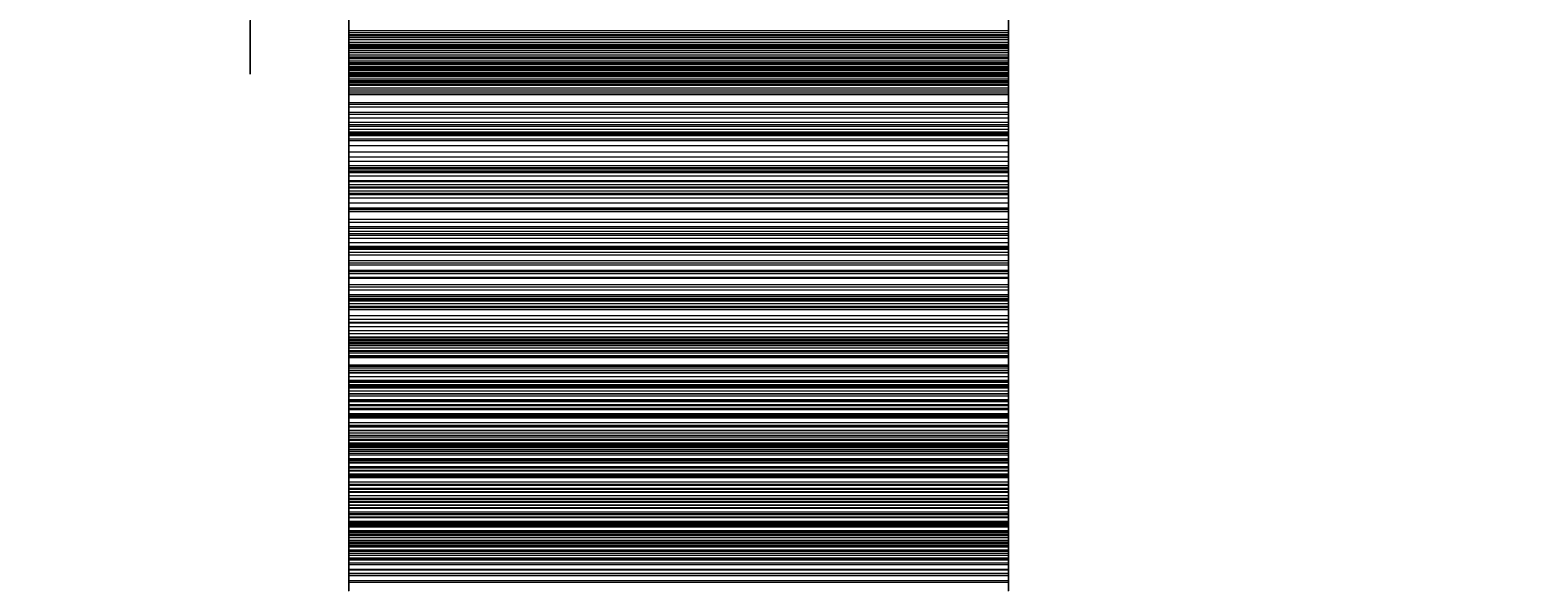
# Model space of a CAD drawing. Header units: millimetres. Extents: x -191664 to 191490, y -197311 to 10263.
# Drawn here: x 2423.3 to 2877.8, y -117809.7 to -117641.6 of the extents above; entities that cross this region are included whole.
import ezdxf

# ---------------------------------------------------------------- set-up
doc = ezdxf.new("R2010")
doc.units = ezdxf.units.MM
doc.layers.add('DET_briquetadora_frontal', color=7, linetype='Continuous', lineweight=0)
doc.layers.add('R15_COTAS_TRANSPORTE_P', color=1, linetype='Continuous', lineweight=0)
doc.dimstyles.new('PLANTA_20', dxfattribs={"dimtxt": 50, "dimasz": 30, "dimexe": 30, "dimexo": 16, "dimgap": 20, "dimtad": 1, "dimtih": 1, "dimtoh": 1, "dimdec": 1, "dimzin": 0, "dimdsep": 46, "dimcen": 0.09, "dimadec": 0, "dimazin": 0, "dimtfac": 1, "dimtdec": 4, "dimtofl": 0, "dimtmove": 0, "dimatfit": 3, "dimfxl": 1, "dimtolj": 1, "dimtzin": 0, "dimarcsym": 0})

# ---------------------------------------------------------------- blocks, each defined once
blk = doc.blocks.new('*D133')
at = {"layer": 'Defpoints', "color": 0, "transparency": 16777216}
for p in [(439.69, -194147.98), (217.89, -194406.09), (-500, -194490), (-500, -194490), (500, -194490)]:
    blk.add_point(p, dxfattribs=at)
at = {"layer": 'R15_COTAS_TRANSPORTE_P', "color": 0, "lineweight": -2, "transparency": 16777216}
blk.add_arc((-500, -194490), 722.77, 2.37834, 17.62166, dxfattribs=at)
at = {"layer": 'R15_COTAS_TRANSPORTE_P', "color": 0, "transparency": 16777216}
for points in [[(184.12, -194272.81), (193.59, -194269.58), (179.18, -194242.8)], [(227.15, -194459.9), (217.15, -194460.11), (222.77, -194490)]]:
    blk.add_solid(points, dxfattribs=at)

msp = doc.modelspace()

# ---------------------------------------------------------------- linework, layer by layer
at = {"layer": 'DET_briquetadora_frontal', "color": 9, "true_color": 0xb9c3c2}
for p, q in [((2490, -117634.03), (2490, -117642.22)), ((2490, -117637.98), (2490, -117645.28)), ((2520, -117634.03), (2520, -117642.22)), ((2520, -117634.34), (2520, -117646.11)), ((2520, -117647.2), (2520, -117634.39)), ((2520, -117634.81), (2520, -117645.28)), ((2520, -117634.88), (2520, -117643.78)), ((2520, -117645.28), (2520, -117637.98)), ((2720, -117634.34), (2720, -117646.11)), ((2720, -117647.2), (2720, -117634.39)), ((2720, -117634.81), (2720, -117645.28)), ((2720, -117634.88), (2720, -117643.78)), ((2490, -117645.87), (2490, -117638.75)), ((2490, -117642.22), (2490, -117648.44)), ((2520, -117638.75), (2520, -117645.87)), ((2520, -117639.44), (2520, -117643.09)), ((2520, -117641.77), (2520, -117639.58)), ((2520, -117642.43), (2520, -117640.27)), ((2520, -117641.1), (2520, -117643.23)), ((2520, -117643.87), (2520, -117641.77)), ((2520, -117641.77), (2720, -117641.77)), ((2520, -117642.22), (2520, -117648.44)), ((2520, -117644.51), (2520, -117642.43)), ((2520, -117642.43), (2720, -117642.43)), ((2720, -117639.44), (2720, -117643.09)), ((2720, -117641.77), (2720, -117639.58)), ((2720, -117642.43), (2720, -117640.27)), ((2720, -117641.1), (2720, -117643.23)), ((2720, -117643.87), (2720, -117641.77)), ((2720, -117644.51), (2720, -117642.43)), ((2490, -117645.28), (2490, -117650.59)), ((2490, -117650.99), (2490, -117645.87)), ((2720, -117643.09), (2520, -117643.09)), ((2520, -117643.09), (2520, -117646.9)), ((2520, -117643.23), (2520, -117645.29)), ((2520, -117643.23), (2720, -117643.23)), ((2720, -117643.78), (2520, -117643.78)), ((2520, -117643.78), (2520, -117646.86)), ((2520, -117645.91), (2520, -117643.87)), ((2520, -117643.87), (2720, -117643.87)), ((2520, -117646.52), (2520, -117644.51)), ((2520, -117644.51), (2720, -117644.51)), ((2520, -117645.28), (2520, -117657.42)), ((2520, -117650.59), (2520, -117645.28)), ((2520, -117645.28), (2720, -117645.28)), ((2520, -117645.29), (2520, -117647.27)), ((2520, -117645.29), (2720, -117645.29)), ((2520, -117645.87), (2520, -117650.99)), ((2520, -117647.86), (2520, -117645.91)), ((2520, -117645.91), (2720, -117645.91)), ((2520, -117646.11), (2520, -117659.21)), ((2520, -117646.11), (2720, -117646.11)), ((2520, -117648.46), (2520, -117646.52)), ((2520, -117646.52), (2720, -117646.52)), ((2720, -117646.86), (2520, -117646.86)), ((2520, -117646.86), (2520, -117650.16)), ((2720, -117646.9), (2520, -117646.9)), ((2520, -117646.9), (2520, -117655.81)), ((2520, -117660.96), (2520, -117647.2)), ((2520, -117647.2), (2720, -117647.2)), ((2520, -117647.27), (2520, -117649.17)), ((2520, -117647.27), (2720, -117647.27)), ((2720, -117643.09), (2720, -117646.9)), ((2720, -117643.23), (2720, -117645.29)), ((2720, -117643.78), (2720, -117646.86)), ((2720, -117645.91), (2720, -117643.87)), ((2720, -117646.52), (2720, -117644.51)), ((2720, -117645.28), (2720, -117657.42)), ((2720, -117645.29), (2720, -117647.27)), ((2720, -117647.86), (2720, -117645.91)), ((2720, -117646.11), (2720, -117659.21)), ((2720, -117648.46), (2720, -117646.52)), ((2720, -117646.86), (2720, -117650.16)), ((2720, -117646.9), (2720, -117655.81)), ((2720, -117660.96), (2720, -117647.2)), ((2720, -117647.27), (2720, -117649.17)), ((2490, -117648.44), (2490, -117652.63)), ((2490, -117650.59), (2490, -117653.84)), ((2490, -117654.04), (2490, -117650.99)), ((2520, -117649.74), (2520, -117647.86)), ((2520, -117647.86), (2720, -117647.86)), ((2520, -117648.44), (2520, -117652.63)), ((2520, -117650.31), (2520, -117648.46)), ((2520, -117648.46), (2720, -117648.46)), ((2520, -117649.17), (2520, -117650.99)), ((2520, -117649.17), (2720, -117649.17)), ((2520, -117651.54), (2520, -117649.74)), ((2520, -117649.74), (2720, -117649.74)), ((2720, -117650.16), (2520, -117650.16)), ((2520, -117650.16), (2520, -117653.64)), ((2520, -117652.08), (2520, -117650.31)), ((2520, -117650.31), (2720, -117650.31)), ((2520, -117653.84), (2520, -117650.59)), ((2520, -117650.99), (2520, -117652.74)), ((2520, -117650.99), (2520, -117654.04)), ((2520, -117650.99), (2720, -117650.99)), ((2520, -117653.26), (2520, -117651.54)), ((2520, -117651.54), (2720, -117651.54)), ((2520, -117652.98), (2520, -117651.84)), ((2720, -117651.84), (2520, -117651.84)), ((2520, -117651.84), (2520, -117660.52)), ((2520, -117653.78), (2520, -117652.08)), ((2520, -117652.08), (2720, -117652.08)), ((2720, -117649.74), (2720, -117647.86)), ((2720, -117650.31), (2720, -117648.46)), ((2720, -117649.17), (2720, -117650.99)), ((2720, -117651.54), (2720, -117649.74)), ((2720, -117650.16), (2720, -117653.64)), ((2720, -117652.08), (2720, -117650.31)), ((2720, -117650.99), (2720, -117652.74)), ((2720, -117653.26), (2720, -117651.54)), ((2720, -117652.98), (2720, -117651.84)), ((2720, -117651.84), (2720, -117660.52)), ((2720, -117653.78), (2720, -117652.08)), ((2490, -117652.63), (2490, -117654.74)), ((2490, -117653.84), (2490, -117655)), ((2490, -117655), (2490, -117654.04)), ((2520, -117652.63), (2520, -117654.74)), ((2520, -117652.74), (2520, -117654.4)), ((2520, -117652.74), (2720, -117652.74)), ((2520, -117653.91), (2520, -117652.98)), ((2720, -117652.98), (2520, -117652.98)), ((2520, -117654.9), (2520, -117653.26)), ((2520, -117653.26), (2720, -117653.26)), ((2720, -117653.64), (2520, -117653.64)), ((2520, -117653.64), (2520, -117657.3)), ((2520, -117655.39), (2520, -117653.78)), ((2520, -117653.78), (2720, -117653.78)), ((2520, -117655), (2520, -117653.84)), ((2520, -117654.64), (2520, -117653.91)), ((2720, -117653.91), (2520, -117653.91)), ((2520, -117654.04), (2520, -117655)), ((2520, -117654.4), (2520, -117661.23)), ((2520, -117654.4), (2720, -117654.4)), ((2520, -117655.2), (2520, -117654.64)), ((2720, -117654.64), (2520, -117654.64)), ((2520, -117656.46), (2520, -117654.9)), ((2520, -117654.9), (2720, -117654.9)), ((2520, -117655.58), (2520, -117655.2)), ((2720, -117655.2), (2520, -117655.2)), ((2520, -117656.93), (2520, -117655.39)), ((2520, -117655.39), (2720, -117655.39)), ((2520, -117655.81), (2520, -117655.58)), ((2720, -117655.58), (2520, -117655.58)), ((2720, -117655.81), (2520, -117655.81)), ((2520, -117657.94), (2520, -117656.46)), ((2520, -117656.46), (2720, -117656.46)), ((2720, -117652.74), (2720, -117654.4)), ((2720, -117653.91), (2720, -117652.98)), ((2720, -117654.9), (2720, -117653.26)), ((2720, -117653.64), (2720, -117657.3)), ((2720, -117655.39), (2720, -117653.78)), ((2720, -117654.64), (2720, -117653.91)), ((2720, -117654.4), (2720, -117661.23)), ((2720, -117655.2), (2720, -117654.64)), ((2720, -117656.46), (2720, -117654.9)), ((2720, -117655.58), (2720, -117655.2)), ((2720, -117656.93), (2720, -117655.39)), ((2720, -117655.81), (2720, -117655.58)), ((2720, -117657.94), (2720, -117656.46)), ((2520, -117658.38), (2520, -117656.93)), ((2520, -117656.93), (2720, -117656.93)), ((2720, -117657.3), (2520, -117657.3)), ((2520, -117657.3), (2520, -117661.12)), ((2520, -117657.42), (2520, -117670.77)), ((2520, -117657.42), (2720, -117657.42)), ((2520, -117664.14), (2520, -117657.94)), ((2520, -117657.94), (2720, -117657.94)), ((2520, -117659.74), (2520, -117658.38)), ((2520, -117658.38), (2720, -117658.38)), ((2520, -117659.21), (2520, -117673.13)), ((2520, -117659.21), (2720, -117659.21)), ((2520, -117661.03), (2520, -117659.74)), ((2520, -117659.74), (2720, -117659.74)), ((2720, -117660.52), (2520, -117660.52)), ((2520, -117660.52), (2520, -117663.78)), ((2520, -117675.15), (2520, -117660.96)), ((2520, -117660.96), (2720, -117660.96)), ((2520, -117666.6), (2520, -117661.03)), ((2520, -117661.03), (2720, -117661.03)), ((2720, -117661.12), (2520, -117661.12)), ((2520, -117661.12), (2520, -117665.09)), ((2720, -117658.38), (2720, -117656.93)), ((2720, -117657.3), (2720, -117661.12)), ((2720, -117657.42), (2720, -117670.77)), ((2720, -117664.14), (2720, -117657.94)), ((2720, -117659.74), (2720, -117658.38)), ((2720, -117659.21), (2720, -117673.13)), ((2720, -117661.03), (2720, -117659.74)), ((2720, -117660.52), (2720, -117663.78)), ((2720, -117675.15), (2720, -117660.96)), ((2720, -117666.6), (2720, -117661.03)), ((2720, -117661.12), (2720, -117665.09)), ((2520, -117661.23), (2520, -117670.35)), ((2520, -117661.23), (2720, -117661.23)), ((2720, -117663.78), (2520, -117663.78)), ((2520, -117663.78), (2520, -117667.25)), ((2520, -117672.72), (2520, -117664.14)), ((2520, -117664.14), (2720, -117664.14)), ((2720, -117665.09), (2520, -117665.09)), ((2520, -117665.09), (2520, -117673.79)), ((2720, -117661.23), (2720, -117670.35)), ((2720, -117663.78), (2720, -117667.25)), ((2720, -117672.72), (2720, -117664.14)), ((2720, -117665.09), (2720, -117673.79)), ((2520, -117674.61), (2520, -117666.6)), ((2520, -117666.6), (2720, -117666.6)), ((2720, -117667.25), (2520, -117667.25)), ((2520, -117667.25), (2520, -117670.9)), ((2520, -117669.74), (2520, -117668.37)), ((2720, -117668.37), (2520, -117668.37)), ((2520, -117668.37), (2520, -117676.82)), ((2520, -117670.9), (2520, -117669.74)), ((2720, -117669.74), (2520, -117669.74)), ((2720, -117674.61), (2720, -117666.6)), ((2720, -117667.25), (2720, -117670.9)), ((2720, -117669.74), (2720, -117668.37)), ((2720, -117668.37), (2720, -117676.82)), ((2720, -117670.9), (2720, -117669.74)), ((2520, -117670.35), (2520, -117681.43)), ((2520, -117670.35), (2720, -117670.35)), ((2520, -117670.77), (2520, -117684.82)), ((2520, -117670.77), (2720, -117670.77)), ((2520, -117671.87), (2520, -117670.9)), ((2720, -117670.9), (2520, -117670.9)), ((2520, -117670.9), (2520, -117674.72)), ((2520, -117672.67), (2520, -117671.87)), ((2720, -117671.87), (2520, -117671.87)), ((2520, -117673.31), (2520, -117672.67)), ((2720, -117672.67), (2520, -117672.67)), ((2520, -117683.35), (2520, -117672.72)), ((2520, -117672.72), (2720, -117672.72)), ((2520, -117673.13), (2520, -117687.34)), ((2520, -117673.13), (2720, -117673.13)), ((2520, -117673.79), (2520, -117673.31)), ((2720, -117673.31), (2520, -117673.31)), ((2720, -117673.79), (2520, -117673.79)), ((2520, -117684.76), (2520, -117674.61)), ((2520, -117674.61), (2720, -117674.61)), ((2720, -117674.72), (2520, -117674.72)), ((2520, -117674.72), (2520, -117678.7)), ((2720, -117670.35), (2720, -117681.43)), ((2720, -117670.77), (2720, -117684.82)), ((2720, -117671.87), (2720, -117670.9)), ((2720, -117670.9), (2720, -117674.72)), ((2720, -117672.67), (2720, -117671.87)), ((2720, -117673.31), (2720, -117672.67)), ((2720, -117683.35), (2720, -117672.72)), ((2720, -117673.13), (2720, -117687.34)), ((2720, -117673.79), (2720, -117673.31)), ((2720, -117684.76), (2720, -117674.61)), ((2720, -117674.72), (2720, -117678.7)), ((2520, -117689.22), (2520, -117675.15)), ((2520, -117675.15), (2720, -117675.15)), ((2720, -117676.82), (2520, -117676.82)), ((2520, -117676.82), (2520, -117680.25)), ((2720, -117678.7), (2520, -117678.7)), ((2520, -117678.7), (2520, -117682.82)), ((2720, -117689.22), (2720, -117675.15)), ((2720, -117676.82), (2720, -117680.25)), ((2720, -117678.7), (2720, -117682.82)), ((2720, -117680.25), (2520, -117680.25)), ((2520, -117680.25), (2520, -117683.88)), ((2520, -117681.43), (2520, -117694.03)), ((2520, -117681.43), (2720, -117681.43)), ((2720, -117682.82), (2520, -117682.82)), ((2520, -117682.82), (2520, -117691.28)), ((2520, -117695.61), (2520, -117683.35)), ((2520, -117683.35), (2720, -117683.35)), ((2720, -117683.88), (2520, -117683.88)), ((2520, -117683.88), (2520, -117687.69)), ((2720, -117680.25), (2720, -117683.88)), ((2720, -117681.43), (2720, -117694.03)), ((2720, -117682.82), (2720, -117691.28)), ((2720, -117695.61), (2720, -117683.35)), ((2720, -117683.88), (2720, -117687.69)), ((2520, -117686.03), (2520, -117684.44)), ((2720, -117684.44), (2520, -117684.44)), ((2520, -117684.44), (2520, -117692.62)), ((2520, -117696.66), (2520, -117684.76)), ((2520, -117684.76), (2720, -117684.76)), ((2520, -117684.82), (2520, -117699.02)), ((2520, -117684.82), (2720, -117684.82)), ((2520, -117687.43), (2520, -117686.03)), ((2720, -117686.03), (2520, -117686.03)), ((2520, -117687.34), (2520, -117701.3)), ((2520, -117687.34), (2720, -117687.34)), ((2520, -117688.63), (2520, -117687.43)), ((2720, -117687.43), (2520, -117687.43)), ((2720, -117687.69), (2520, -117687.69)), ((2520, -117687.69), (2520, -117691.67)), ((2720, -117686.03), (2720, -117684.44)), ((2720, -117684.44), (2720, -117692.62)), ((2720, -117696.66), (2720, -117684.76)), ((2720, -117684.82), (2720, -117699.02)), ((2720, -117687.43), (2720, -117686.03)), ((2720, -117687.34), (2720, -117701.3)), ((2720, -117688.63), (2720, -117687.43)), ((2720, -117687.69), (2720, -117691.67)), ((2520, -117689.67), (2520, -117688.63)), ((2720, -117688.63), (2520, -117688.63)), ((2520, -117702.63), (2520, -117689.22)), ((2520, -117689.22), (2720, -117689.22)), ((2520, -117690.55), (2520, -117689.67)), ((2720, -117689.67), (2520, -117689.67)), ((2520, -117691.28), (2520, -117690.55)), ((2720, -117690.55), (2520, -117690.55)), ((2720, -117691.28), (2520, -117691.28)), ((2720, -117691.67), (2520, -117691.67)), ((2520, -117691.67), (2520, -117695.79)), ((2720, -117692.62), (2520, -117692.62)), ((2520, -117692.62), (2520, -117696.22)), ((2720, -117689.67), (2720, -117688.63)), ((2720, -117702.63), (2720, -117689.22)), ((2720, -117690.55), (2720, -117689.67)), ((2720, -117691.28), (2720, -117690.55)), ((2720, -117691.67), (2720, -117695.79)), ((2720, -117692.62), (2720, -117696.22)), ((2520, -117694.03), (2520, -117707.67)), ((2520, -117694.03), (2720, -117694.03)), ((2520, -117709.04), (2520, -117695.61)), ((2520, -117695.61), (2720, -117695.61)), ((2720, -117695.79), (2520, -117695.79)), ((2520, -117695.79), (2520, -117700.06)), ((2720, -117696.22), (2520, -117696.22)), ((2520, -117696.22), (2520, -117700.01)), ((2520, -117709.84), (2520, -117696.66)), ((2520, -117696.66), (2720, -117696.66)), ((2720, -117694.03), (2720, -117707.67)), ((2720, -117709.04), (2720, -117695.61)), ((2720, -117695.79), (2720, -117700.06)), ((2720, -117696.22), (2720, -117700.01)), ((2720, -117709.84), (2720, -117696.66)), ((2520, -117699.02), (2520, -117712.83)), ((2520, -117699.02), (2720, -117699.02)), ((2520, -117701.82), (2520, -117700)), ((2720, -117700), (2520, -117700)), ((2520, -117700), (2520, -117707.91)), ((2720, -117700.01), (2520, -117700.01)), ((2520, -117700.01), (2520, -117703.97)), ((2720, -117700.06), (2520, -117700.06)), ((2520, -117700.06), (2520, -117708.26)), ((2520, -117701.3), (2520, -117714.46)), ((2520, -117701.3), (2720, -117701.3)), ((2520, -117703.44), (2520, -117701.82)), ((2720, -117701.82), (2520, -117701.82)), ((2720, -117699.02), (2720, -117712.83)), ((2720, -117701.82), (2720, -117700)), ((2720, -117700), (2720, -117707.91)), ((2720, -117700.01), (2720, -117703.97)), ((2720, -117700.06), (2720, -117708.26)), ((2720, -117701.3), (2720, -117714.46)), ((2720, -117703.44), (2720, -117701.82)), ((2520, -117714.87), (2520, -117702.63)), ((2520, -117702.63), (2720, -117702.63)), ((2520, -117704.88), (2520, -117703.44)), ((2720, -117703.44), (2520, -117703.44)), ((2720, -117703.97), (2520, -117703.97)), ((2520, -117703.97), (2520, -117708.09)), ((2520, -117706.16), (2520, -117704.88)), ((2720, -117704.88), (2520, -117704.88)), ((2520, -117707.28), (2520, -117706.16)), ((2720, -117706.16), (2520, -117706.16)), ((2720, -117714.87), (2720, -117702.63)), ((2720, -117704.88), (2720, -117703.44)), ((2720, -117703.97), (2720, -117708.09)), ((2720, -117706.16), (2720, -117704.88)), ((2720, -117707.28), (2720, -117706.16)), ((2520, -117708.26), (2520, -117707.28)), ((2720, -117707.28), (2520, -117707.28)), ((2520, -117707.67), (2520, -117721.83)), ((2520, -117707.67), (2720, -117707.67)), ((2720, -117707.91), (2520, -117707.91)), ((2520, -117707.91), (2520, -117711.65)), ((2720, -117708.09), (2520, -117708.09)), ((2520, -117708.09), (2520, -117712.35)), ((2720, -117708.26), (2520, -117708.26)), ((2520, -117723.12), (2520, -117709.04)), ((2520, -117709.04), (2720, -117709.04)), ((2520, -117723.81), (2520, -117709.84)), ((2520, -117709.84), (2720, -117709.84)), ((2720, -117708.26), (2720, -117707.28)), ((2720, -117707.67), (2720, -117721.83)), ((2720, -117707.91), (2720, -117711.65)), ((2720, -117708.09), (2720, -117712.35)), ((2720, -117723.12), (2720, -117709.04)), ((2720, -117723.81), (2720, -117709.84)), ((2720, -117711.65), (2520, -117711.65)), ((2520, -117711.65), (2520, -117715.59)), ((2720, -117712.35), (2520, -117712.35)), ((2520, -117712.35), (2520, -117716.75)), ((2520, -117712.83), (2520, -117725.71)), ((2520, -117712.83), (2720, -117712.83)), ((2520, -117714.46), (2520, -117726.33)), ((2520, -117714.46), (2720, -117714.46)), ((2520, -117725.46), (2520, -117714.87)), ((2520, -117714.87), (2720, -117714.87)), ((2520, -117717.06), (2520, -117715.02)), ((2720, -117715.02), (2520, -117715.02)), ((2520, -117715.02), (2520, -117722.63)), ((2720, -117715.59), (2520, -117715.59)), ((2520, -117715.59), (2520, -117719.69)), ((2720, -117711.65), (2720, -117715.59)), ((2720, -117712.35), (2720, -117716.75)), ((2720, -117712.83), (2720, -117725.71)), ((2720, -117714.46), (2720, -117726.33)), ((2720, -117725.46), (2720, -117714.87)), ((2720, -117717.06), (2720, -117715.02)), ((2720, -117715.02), (2720, -117722.63)), ((2720, -117715.59), (2720, -117719.69)), ((2720, -117716.75), (2520, -117716.75)), ((2520, -117716.75), (2520, -117724.67)), ((2520, -117718.9), (2520, -117717.06)), ((2720, -117717.06), (2520, -117717.06)), ((2520, -117720.57), (2520, -117718.9)), ((2720, -117718.9), (2520, -117718.9)), ((2720, -117719.69), (2520, -117719.69)), ((2520, -117719.69), (2520, -117723.94)), ((2720, -117716.75), (2720, -117724.67)), ((2720, -117718.9), (2720, -117717.06)), ((2720, -117720.57), (2720, -117718.9)), ((2720, -117719.69), (2720, -117723.94)), ((2520, -117722.08), (2520, -117720.57)), ((2720, -117720.57), (2520, -117720.57)), ((2520, -117721.83), (2520, -117735.96)), ((2520, -117721.83), (2720, -117721.83)), ((2520, -117723.45), (2520, -117722.08)), ((2720, -117722.08), (2520, -117722.08)), ((2720, -117722.63), (2520, -117722.63)), ((2520, -117722.63), (2520, -117726.52)), ((2520, -117737.3), (2520, -117723.12)), ((2520, -117723.12), (2720, -117723.12)), ((2520, -117724.67), (2520, -117723.45)), ((2720, -117723.45), (2520, -117723.45)), ((2520, -117738.02), (2520, -117723.81)), ((2520, -117723.81), (2720, -117723.81)), ((2720, -117723.94), (2520, -117723.94)), ((2520, -117723.94), (2520, -117728.34)), ((2720, -117724.67), (2520, -117724.67)), ((2720, -117722.08), (2720, -117720.57)), ((2720, -117721.83), (2720, -117735.96)), ((2720, -117723.45), (2720, -117722.08)), ((2720, -117722.63), (2720, -117726.52)), ((2720, -117737.3), (2720, -117723.12)), ((2720, -117724.67), (2720, -117723.45)), ((2720, -117738.02), (2720, -117723.81)), ((2720, -117723.94), (2720, -117728.34)), ((2520, -117730.29), (2520, -117725.46)), ((2520, -117725.46), (2720, -117725.46)), ((2520, -117725.71), (2520, -117737.18)), ((2520, -117725.71), (2720, -117725.71)), ((2520, -117726.33), (2520, -117736.44)), ((2520, -117726.33), (2720, -117726.33)), ((2720, -117726.52), (2520, -117726.52)), ((2520, -117726.52), (2520, -117730.59)), ((2720, -117728.34), (2520, -117728.34)), ((2520, -117728.34), (2520, -117732.86)), ((2720, -117730.29), (2720, -117725.46)), ((2720, -117725.71), (2720, -117737.18)), ((2720, -117726.33), (2720, -117736.44)), ((2720, -117726.52), (2720, -117730.59)), ((2720, -117728.34), (2720, -117732.86)), ((2520, -117731.71), (2520, -117729.46)), ((2720, -117729.46), (2520, -117729.46)), ((2520, -117729.46), (2520, -117736.76)), ((2520, -117735.01), (2520, -117730.29)), ((2520, -117730.29), (2720, -117730.29)), ((2720, -117730.59), (2520, -117730.59)), ((2520, -117730.59), (2520, -117734.83)), ((2520, -117733.77), (2520, -117731.71)), ((2720, -117731.71), (2520, -117731.71)), ((2720, -117732.86), (2520, -117732.86)), ((2520, -117732.86), (2520, -117740.48)), ((2520, -117735.67), (2520, -117733.77)), ((2720, -117733.77), (2520, -117733.77)), ((2720, -117731.71), (2720, -117729.46)), ((2720, -117729.46), (2720, -117736.76)), ((2720, -117735.01), (2720, -117730.29)), ((2720, -117730.59), (2720, -117734.83)), ((2720, -117733.77), (2720, -117731.71)), ((2720, -117732.86), (2720, -117740.48)), ((2720, -117735.67), (2720, -117733.77)), ((2720, -117734.83), (2520, -117734.83)), ((2520, -117734.83), (2520, -117739.2)), ((2520, -117739.6), (2520, -117735.01)), ((2520, -117735.01), (2720, -117735.01)), ((2520, -117737.42), (2520, -117735.67)), ((2720, -117735.67), (2520, -117735.67)), ((2520, -117735.96), (2520, -117749.52)), ((2520, -117735.96), (2720, -117735.96)), ((2520, -117736.44), (2520, -117741)), ((2520, -117736.44), (2720, -117736.44)), ((2720, -117736.76), (2520, -117736.76)), ((2520, -117736.76), (2520, -117740.78)), ((2520, -117737.18), (2520, -117746.79)), ((2520, -117737.18), (2720, -117737.18)), ((2520, -117751.06), (2520, -117737.3)), ((2520, -117737.3), (2720, -117737.3)), ((2520, -117739.02), (2520, -117737.42)), ((2720, -117737.42), (2520, -117737.42)), ((2520, -117751.93), (2520, -117738.02)), ((2520, -117738.02), (2720, -117738.02)), ((2720, -117734.83), (2720, -117739.2)), ((2720, -117739.6), (2720, -117735.01)), ((2720, -117737.42), (2720, -117735.67)), ((2720, -117735.96), (2720, -117749.52)), ((2720, -117736.44), (2720, -117741)), ((2720, -117736.76), (2720, -117740.78)), ((2720, -117737.18), (2720, -117746.79)), ((2720, -117751.06), (2720, -117737.3)), ((2720, -117739.02), (2720, -117737.42)), ((2720, -117751.93), (2720, -117738.02)), ((2520, -117740.48), (2520, -117739.02)), ((2720, -117739.02), (2520, -117739.02)), ((2720, -117739.2), (2520, -117739.2)), ((2520, -117739.2), (2520, -117743.71)), ((2520, -117744.08), (2520, -117739.6)), ((2520, -117739.6), (2720, -117739.6)), ((2720, -117740.48), (2520, -117740.48)), ((2720, -117740.78), (2520, -117740.78)), ((2520, -117740.78), (2520, -117744.98)), ((2520, -117741), (2520, -117745.44)), ((2520, -117741), (2720, -117741)), ((2720, -117740.48), (2720, -117739.02)), ((2720, -117739.2), (2720, -117743.71)), ((2720, -117744.08), (2720, -117739.6)), ((2720, -117740.78), (2720, -117744.98)), ((2720, -117741), (2720, -117745.44)), ((2520, -117745.75), (2520, -117743.29)), ((2720, -117743.29), (2520, -117743.29)), ((2520, -117743.29), (2520, -117750.25)), ((2720, -117743.71), (2520, -117743.71)), ((2520, -117743.71), (2520, -117748.34)), ((2520, -117748.43), (2520, -117744.08)), ((2520, -117744.08), (2720, -117744.08)), ((2720, -117744.98), (2520, -117744.98)), ((2520, -117744.98), (2520, -117749.33)), ((2520, -117745.44), (2520, -117749.76)), ((2520, -117745.44), (2720, -117745.44)), ((2520, -117748.02), (2520, -117745.75)), ((2720, -117745.75), (2520, -117745.75)), ((2520, -117746.79), (2520, -117751.07)), ((2520, -117746.79), (2720, -117746.79)), ((2720, -117745.75), (2720, -117743.29)), ((2720, -117743.29), (2720, -117750.25)), ((2720, -117743.71), (2720, -117748.34)), ((2720, -117748.43), (2720, -117744.08)), ((2720, -117744.98), (2720, -117749.33)), ((2720, -117745.44), (2720, -117749.76)), ((2720, -117748.02), (2720, -117745.75)), ((2720, -117746.79), (2720, -117751.07)), ((2520, -117750.14), (2520, -117748.02)), ((2720, -117748.02), (2520, -117748.02)), ((2720, -117748.34), (2520, -117748.34)), ((2520, -117748.34), (2520, -117755.65)), ((2520, -117752.67), (2520, -117748.43)), ((2520, -117748.43), (2720, -117748.43)), ((2720, -117749.33), (2520, -117749.33)), ((2520, -117749.33), (2520, -117753.82)), ((2520, -117749.52), (2520, -117761.98)), ((2520, -117749.52), (2720, -117749.52)), ((2520, -117749.76), (2520, -117753.95)), ((2520, -117749.76), (2720, -117749.76)), ((2520, -117752.12), (2520, -117750.14)), ((2720, -117750.14), (2520, -117750.14)), ((2720, -117750.25), (2520, -117750.25)), ((2520, -117750.25), (2520, -117754.4)), ((2520, -117763.84), (2520, -117751.06)), ((2520, -117751.06), (2720, -117751.06)), ((2520, -117751.07), (2520, -117755.23)), ((2520, -117751.07), (2720, -117751.07)), ((2520, -117765.01), (2520, -117751.93)), ((2520, -117751.93), (2720, -117751.93)), ((2720, -117750.14), (2720, -117748.02)), ((2720, -117748.34), (2720, -117755.65)), ((2720, -117752.67), (2720, -117748.43)), ((2720, -117749.33), (2720, -117753.82)), ((2720, -117749.52), (2720, -117761.98)), ((2720, -117749.76), (2720, -117753.95)), ((2720, -117752.12), (2720, -117750.14)), ((2720, -117750.25), (2720, -117754.4)), ((2720, -117763.84), (2720, -117751.06)), ((2720, -117751.07), (2720, -117755.23)), ((2720, -117765.01), (2720, -117751.93)), ((2520, -117753.95), (2520, -117752.12)), ((2720, -117752.12), (2520, -117752.12)), ((2520, -117756.77), (2520, -117752.67)), ((2520, -117752.67), (2720, -117752.67)), ((2720, -117753.82), (2520, -117753.82)), ((2520, -117753.82), (2520, -117758.44)), ((2520, -117753.95), (2520, -117758.02)), ((2520, -117753.95), (2720, -117753.95)), ((2520, -117755.65), (2520, -117753.95)), ((2720, -117754.4), (2520, -117754.4)), ((2520, -117754.4), (2520, -117758.72)), ((2520, -117755.23), (2520, -117759.26)), ((2520, -117755.23), (2720, -117755.23)), ((2720, -117755.65), (2520, -117755.65)), ((2520, -117759.13), (2520, -117756.47)), ((2720, -117756.47), (2520, -117756.47)), ((2520, -117756.47), (2520, -117763.09)), ((2720, -117753.95), (2720, -117752.12)), ((2720, -117756.77), (2720, -117752.67)), ((2720, -117753.82), (2720, -117758.44)), ((2720, -117753.95), (2720, -117758.02)), ((2720, -117755.65), (2720, -117753.95)), ((2720, -117754.4), (2720, -117758.72)), ((2720, -117755.23), (2720, -117759.26)), ((2720, -117759.13), (2720, -117756.47)), ((2720, -117756.47), (2720, -117763.09)), ((2520, -117760.75), (2520, -117756.77)), ((2520, -117756.77), (2720, -117756.77)), ((2520, -117758.02), (2520, -117761.96)), ((2520, -117758.02), (2720, -117758.02)), ((2720, -117758.44), (2520, -117758.44)), ((2520, -117758.44), (2520, -117763.17)), ((2720, -117758.72), (2520, -117758.72)), ((2520, -117758.72), (2520, -117763.18)), ((2520, -117761.62), (2520, -117759.13)), ((2720, -117759.13), (2520, -117759.13)), ((2520, -117759.26), (2520, -117763.15)), ((2520, -117759.26), (2720, -117759.26)), ((2520, -117764.6), (2520, -117760.75)), ((2520, -117760.75), (2720, -117760.75)), ((2720, -117760.75), (2720, -117756.77)), ((2720, -117758.02), (2720, -117761.96)), ((2720, -117758.44), (2720, -117763.17)), ((2720, -117758.72), (2720, -117763.18)), ((2720, -117761.62), (2720, -117759.13)), ((2720, -117759.26), (2720, -117763.15)), ((2720, -117764.6), (2720, -117760.75)), ((2520, -117763.95), (2520, -117761.62)), ((2720, -117761.62), (2520, -117761.62)), ((2520, -117761.96), (2520, -117765.77)), ((2520, -117761.96), (2720, -117761.96)), ((2520, -117761.98), (2520, -117772.88)), ((2520, -117761.98), (2720, -117761.98)), ((2720, -117763.09), (2520, -117763.09)), ((2520, -117763.09), (2520, -117767.35)), ((2520, -117763.15), (2520, -117766.92)), ((2520, -117763.15), (2720, -117763.15)), ((2720, -117763.17), (2520, -117763.17)), ((2520, -117763.17), (2520, -117770.15)), ((2720, -117763.18), (2520, -117763.18)), ((2520, -117763.18), (2520, -117767.77)), ((2520, -117775.17), (2520, -117763.84)), ((2520, -117763.84), (2720, -117763.84)), ((2520, -117766.15), (2520, -117763.95)), ((2720, -117763.95), (2520, -117763.95)), ((2520, -117768.32), (2520, -117764.6)), ((2520, -117764.6), (2720, -117764.6)), ((2520, -117776.74), (2520, -117765.01)), ((2520, -117765.01), (2720, -117765.01)), ((2720, -117763.95), (2720, -117761.62)), ((2720, -117761.96), (2720, -117765.77)), ((2720, -117761.98), (2720, -117772.88)), ((2720, -117763.09), (2720, -117767.35)), ((2720, -117763.15), (2720, -117766.92)), ((2720, -117763.17), (2720, -117770.15)), ((2720, -117763.18), (2720, -117767.77)), ((2720, -117775.17), (2720, -117763.84)), ((2720, -117766.15), (2720, -117763.95)), ((2720, -117768.32), (2720, -117764.6)), ((2720, -117776.74), (2720, -117765.01)), ((2520, -117765.77), (2520, -117769.45)), ((2520, -117765.77), (2720, -117765.77)), ((2520, -117768.21), (2520, -117766.15)), ((2720, -117766.15), (2520, -117766.15)), ((2520, -117766.92), (2520, -117770.56)), ((2520, -117766.92), (2720, -117766.92)), ((2720, -117767.35), (2520, -117767.35)), ((2520, -117767.35), (2520, -117771.78)), ((2720, -117767.77), (2520, -117767.77)), ((2520, -117767.77), (2520, -117772.49)), ((2520, -117770.15), (2520, -117768.21)), ((2720, -117768.21), (2520, -117768.21)), ((2520, -117771.91), (2520, -117768.32)), ((2520, -117768.32), (2720, -117768.32)), ((2520, -117771.83), (2520, -117768.98)), ((2720, -117768.98), (2520, -117768.98)), ((2520, -117768.98), (2520, -117775.23)), ((2520, -117769.45), (2520, -117772.99)), ((2520, -117769.45), (2720, -117769.45)), ((2720, -117770.15), (2520, -117770.15)), ((2720, -117765.77), (2720, -117769.45)), ((2720, -117768.21), (2720, -117766.15)), ((2720, -117766.92), (2720, -117770.56)), ((2720, -117767.35), (2720, -117771.78)), ((2720, -117767.77), (2720, -117772.49)), ((2720, -117770.15), (2720, -117768.21)), ((2720, -117771.91), (2720, -117768.32)), ((2720, -117771.83), (2720, -117768.98)), ((2720, -117768.98), (2720, -117775.23)), ((2720, -117769.45), (2720, -117772.99)), ((2520, -117770.56), (2520, -117774.07)), ((2520, -117770.56), (2720, -117770.56)), ((2720, -117771.78), (2520, -117771.78)), ((2520, -117771.78), (2520, -117776.34)), ((2520, -117774.52), (2520, -117771.83)), ((2720, -117771.83), (2520, -117771.83)), ((2520, -117775.36), (2520, -117771.91)), ((2520, -117771.91), (2720, -117771.91)), ((2720, -117772.49), (2520, -117772.49)), ((2520, -117772.49), (2520, -117777.31)), ((2520, -117772.88), (2520, -117781.78)), ((2520, -117772.88), (2720, -117772.88)), ((2520, -117772.99), (2520, -117776.41)), ((2520, -117772.99), (2720, -117772.99)), ((2520, -117774.07), (2520, -117777.44)), ((2520, -117774.07), (2720, -117774.07)), ((2520, -117777.06), (2520, -117774.52)), ((2720, -117774.52), (2520, -117774.52)), ((2720, -117770.56), (2720, -117774.07)), ((2720, -117771.78), (2720, -117776.34)), ((2720, -117774.52), (2720, -117771.83)), ((2720, -117775.36), (2720, -117771.91)), ((2720, -117772.49), (2720, -117777.31)), ((2720, -117772.88), (2720, -117781.78)), ((2720, -117772.99), (2720, -117776.41)), ((2720, -117774.07), (2720, -117777.44)), ((2720, -117777.06), (2720, -117774.52)), ((2520, -117784.61), (2520, -117775.17)), ((2520, -117775.17), (2720, -117775.17)), ((2720, -117775.23), (2520, -117775.23)), ((2520, -117775.23), (2520, -117779.6)), ((2520, -117778.68), (2520, -117775.36)), ((2520, -117775.36), (2720, -117775.36)), ((2720, -117776.34), (2520, -117776.34)), ((2520, -117776.34), (2520, -117781.02)), ((2520, -117776.41), (2520, -117779.68)), ((2520, -117776.41), (2720, -117776.41)), ((2520, -117786.69), (2520, -117776.74)), ((2520, -117776.74), (2720, -117776.74)), ((2520, -117779.48), (2520, -117777.06)), ((2720, -117777.06), (2520, -117777.06)), ((2720, -117777.31), (2520, -117777.31)), ((2520, -117777.31), (2520, -117783.93)), ((2520, -117777.44), (2520, -117780.67)), ((2520, -117777.44), (2720, -117777.44)), ((2520, -117781.86), (2520, -117778.68)), ((2520, -117778.68), (2720, -117778.68)), ((2720, -117784.61), (2720, -117775.17)), ((2720, -117775.23), (2720, -117779.6)), ((2720, -117778.68), (2720, -117775.36)), ((2720, -117776.34), (2720, -117781.02)), ((2720, -117776.41), (2720, -117779.68)), ((2720, -117786.69), (2720, -117776.74)), ((2720, -117779.48), (2720, -117777.06)), ((2720, -117777.31), (2720, -117783.93)), ((2720, -117777.44), (2720, -117780.67)), ((2720, -117781.86), (2720, -117778.68)), ((2520, -117781.77), (2520, -117779.48)), ((2720, -117779.48), (2520, -117779.48)), ((2720, -117779.6), (2520, -117779.6)), ((2520, -117779.6), (2520, -117784.12)), ((2520, -117779.68), (2520, -117782.82)), ((2520, -117779.68), (2720, -117779.68)), ((2520, -117780.67), (2520, -117783.76)), ((2520, -117780.67), (2720, -117780.67)), ((2520, -117783.81), (2520, -117780.77)), ((2720, -117780.77), (2520, -117780.77)), ((2520, -117780.77), (2520, -117786.64)), ((2720, -117781.02), (2520, -117781.02)), ((2520, -117781.02), (2520, -117785.81)), ((2520, -117783.93), (2520, -117781.77)), ((2720, -117781.77), (2520, -117781.77)), ((2520, -117781.78), (2520, -117788.36)), ((2520, -117781.78), (2720, -117781.78)), ((2520, -117784.9), (2520, -117781.86)), ((2520, -117781.86), (2720, -117781.86)), ((2520, -117782.82), (2520, -117785.82)), ((2520, -117782.82), (2720, -117782.82)), ((2520, -117783.76), (2520, -117786.72)), ((2520, -117783.76), (2720, -117783.76)), ((2520, -117786.7), (2520, -117783.81)), ((2720, -117783.81), (2520, -117783.81)), ((2720, -117781.77), (2720, -117779.48)), ((2720, -117779.6), (2720, -117784.12)), ((2720, -117779.68), (2720, -117782.82)), ((2720, -117780.67), (2720, -117783.76)), ((2720, -117783.81), (2720, -117780.77)), ((2720, -117780.77), (2720, -117786.64)), ((2720, -117781.02), (2720, -117785.81)), ((2720, -117783.93), (2720, -117781.77)), ((2720, -117781.78), (2720, -117788.36)), ((2720, -117784.9), (2720, -117781.86)), ((2720, -117782.82), (2720, -117785.82)), ((2720, -117783.76), (2720, -117786.72)), ((2720, -117786.7), (2720, -117783.81)), ((2720, -117783.93), (2520, -117783.93)), ((2720, -117784.12), (2520, -117784.12)), ((2520, -117784.12), (2520, -117788.76)), ((2520, -117791.8), (2520, -117784.61)), ((2520, -117784.61), (2720, -117784.61)), ((2520, -117787.8), (2520, -117784.9)), ((2520, -117784.9), (2720, -117784.9)), ((2720, -117785.81), (2520, -117785.81)), ((2520, -117785.81), (2520, -117790.72)), ((2520, -117785.82), (2520, -117788.67)), ((2520, -117785.82), (2720, -117785.82)), ((2720, -117786.64), (2520, -117786.64)), ((2520, -117786.64), (2520, -117791.11)), ((2520, -117794.47), (2520, -117786.69)), ((2520, -117786.69), (2720, -117786.69)), ((2520, -117789.45), (2520, -117786.7)), ((2720, -117786.7), (2520, -117786.7)), ((2520, -117786.72), (2520, -117789.53)), ((2520, -117786.72), (2720, -117786.72)), ((2520, -117792.07), (2520, -117787.8)), ((2520, -117787.8), (2720, -117787.8)), ((2520, -117788.36), (2520, -117792.35)), ((2520, -117788.36), (2720, -117788.36)), ((2720, -117784.12), (2720, -117788.76)), ((2720, -117791.8), (2720, -117784.61)), ((2720, -117787.8), (2720, -117784.9)), ((2720, -117785.81), (2720, -117790.72)), ((2720, -117785.82), (2720, -117788.67)), ((2720, -117786.64), (2720, -117791.11)), ((2720, -117794.47), (2720, -117786.69)), ((2720, -117789.45), (2720, -117786.7)), ((2720, -117786.72), (2720, -117789.53)), ((2720, -117792.07), (2720, -117787.8)), ((2720, -117788.36), (2720, -117792.35)), ((2520, -117788.67), (2520, -117791.39)), ((2520, -117788.67), (2720, -117788.67)), ((2720, -117788.76), (2520, -117788.76)), ((2520, -117788.76), (2520, -117793.53)), ((2520, -117792.08), (2520, -117789.45)), ((2720, -117789.45), (2520, -117789.45)), ((2520, -117789.53), (2520, -117792.2)), ((2520, -117789.53), (2720, -117789.53)), ((2720, -117790.72), (2520, -117790.72)), ((2520, -117790.72), (2520, -117796.97)), ((2720, -117791.11), (2520, -117791.11)), ((2520, -117791.11), (2520, -117795.71)), ((2520, -117791.39), (2520, -117793.97)), ((2520, -117791.39), (2720, -117791.39)), ((2520, -117796.45), (2520, -117791.8)), ((2520, -117791.8), (2720, -117791.8)), ((2520, -117795.05), (2520, -117791.83)), ((2720, -117791.83), (2520, -117791.83)), ((2520, -117791.83), (2520, -117797.31)), ((2520, -117793.6), (2520, -117792.07)), ((2520, -117792.07), (2720, -117792.07)), ((2520, -117794.58), (2520, -117792.08)), ((2720, -117792.08), (2520, -117792.08)), ((2520, -117792.2), (2520, -117794.73)), ((2520, -117792.2), (2720, -117792.2)), ((2520, -117792.35), (2520, -117793.6)), ((2520, -117792.35), (2720, -117792.35)), ((2720, -117788.67), (2720, -117791.39)), ((2720, -117788.76), (2720, -117793.53)), ((2720, -117792.08), (2720, -117789.45)), ((2720, -117789.53), (2720, -117792.2)), ((2720, -117790.72), (2720, -117796.97)), ((2720, -117791.11), (2720, -117795.71)), ((2720, -117791.39), (2720, -117793.97)), ((2720, -117796.45), (2720, -117791.8)), ((2720, -117795.05), (2720, -117791.83)), ((2720, -117791.83), (2720, -117797.31)), ((2720, -117793.6), (2720, -117792.07)), ((2720, -117794.58), (2720, -117792.08)), ((2720, -117792.2), (2720, -117794.73)), ((2720, -117792.35), (2720, -117793.6)), ((2720, -117793.53), (2520, -117793.53)), ((2520, -117793.53), (2520, -117798.4)), ((2520, -117793.6), (2720, -117793.6)), ((2520, -117793.97), (2520, -117797.56)), ((2520, -117793.97), (2720, -117793.97)), ((2520, -117799.78), (2520, -117794.47)), ((2520, -117794.47), (2720, -117794.47)), ((2520, -117796.97), (2520, -117794.58)), ((2720, -117794.58), (2520, -117794.58)), ((2520, -117794.73), (2520, -117797.12)), ((2520, -117794.73), (2720, -117794.73)), ((2520, -117798.13), (2520, -117795.05)), ((2720, -117795.05), (2520, -117795.05)), ((2720, -117795.71), (2520, -117795.71)), ((2520, -117795.71), (2520, -117800.43)), ((2520, -117798.4), (2520, -117796.45)), ((2520, -117796.45), (2720, -117796.45)), ((2720, -117796.97), (2520, -117796.97)), ((2520, -117797.12), (2520, -117799.36)), ((2520, -117797.12), (2720, -117797.12)), ((2720, -117797.31), (2520, -117797.31)), ((2520, -117797.31), (2520, -117801.86)), ((2520, -117797.56), (2520, -117798.4)), ((2520, -117797.56), (2720, -117797.56)), ((2720, -117793.53), (2720, -117798.4)), ((2720, -117793.97), (2720, -117797.56)), ((2720, -117799.78), (2720, -117794.47)), ((2720, -117796.97), (2720, -117794.58)), ((2720, -117794.73), (2720, -117797.12)), ((2720, -117798.13), (2720, -117795.05)), ((2720, -117795.71), (2720, -117800.43)), ((2720, -117798.4), (2720, -117796.45)), ((2720, -117797.12), (2720, -117799.36)), ((2720, -117797.31), (2720, -117801.86)), ((2720, -117797.56), (2720, -117798.4)), ((2520, -117801.08), (2520, -117798.13)), ((2720, -117798.13), (2520, -117798.13)), ((2520, -117798.4), (2720, -117798.4)), ((2520, -117798.4), (2520, -117803.36)), ((2520, -117799.36), (2520, -117802.27)), ((2520, -117799.36), (2720, -117799.36)), ((2520, -117802.41), (2520, -117799.78)), ((2520, -117799.78), (2720, -117799.78)), ((2720, -117800.43), (2520, -117800.43)), ((2520, -117800.43), (2520, -117805.27)), ((2520, -117803.91), (2520, -117801.08)), ((2720, -117801.08), (2520, -117801.08)), ((2720, -117801.86), (2520, -117801.86)), ((2520, -117801.86), (2520, -117806.53)), ((2720, -117801.08), (2720, -117798.13)), ((2720, -117798.4), (2720, -117803.36)), ((2720, -117799.36), (2720, -117802.27)), ((2720, -117802.41), (2720, -117799.78)), ((2720, -117800.43), (2720, -117805.27)), ((2720, -117803.91), (2720, -117801.08)), ((2720, -117801.86), (2720, -117806.53)), ((2520, -117805.52), (2520, -117802.13)), ((2720, -117802.13), (2520, -117802.13)), ((2520, -117802.13), (2520, -117807.19)), ((2520, -117802.27), (2520, -117802.41)), ((2520, -117802.27), (2720, -117802.27)), ((2520, -117802.41), (2720, -117802.41)), ((2720, -117803.36), (2520, -117803.36)), ((2520, -117803.36), (2520, -117809.24)), ((2520, -117806.63), (2520, -117803.91)), ((2720, -117803.91), (2520, -117803.91)), ((2720, -117805.27), (2520, -117805.27)), ((2520, -117805.27), (2520, -117810.2)), ((2520, -117808.78), (2520, -117805.52)), ((2720, -117805.52), (2520, -117805.52)), ((2720, -117806.53), (2520, -117806.53)), ((2520, -117806.53), (2520, -117811.32)), ((2520, -117809.24), (2520, -117806.63)), ((2720, -117806.63), (2520, -117806.63)), ((2720, -117805.52), (2720, -117802.13)), ((2720, -117802.13), (2720, -117807.19)), ((2720, -117802.27), (2720, -117802.41)), ((2720, -117803.36), (2720, -117809.24)), ((2720, -117806.63), (2720, -117803.91)), ((2720, -117805.27), (2720, -117810.2)), ((2720, -117808.78), (2720, -117805.52)), ((2720, -117806.53), (2720, -117811.32)), ((2720, -117809.24), (2720, -117806.63)), ((2720, -117807.19), (2520, -117807.19)), ((2520, -117807.19), (2520, -117811.82)), ((2520, -117811.92), (2520, -117808.78)), ((2720, -117808.78), (2520, -117808.78)), ((2720, -117809.24), (2520, -117809.24)), ((2720, -117807.19), (2720, -117811.82)), ((2720, -117811.92), (2720, -117808.78))]:
    msp.add_line(p, q, dxfattribs=at)

# ---------------------------------------------------------------- dimensions: what is measured, and where the dimension line sits
at = {"layer": 'R15_COTAS_TRANSPORTE_P'}
dim = msp.add_angular_dim_2l(base=(217.89, -194406.09), line1=((-500, -194490), (500, -194490)), line2=((-500, -194490), (439.69, -194147.98)), dimstyle='PLANTA_20', dxfattribs=at)
dim.commit()
dim.dimension.update_dxf_attribs({"geometry": '*D133', "text_midpoint": (191490.46, -33543.69)})

doc.saveas('drawing.dxf')
